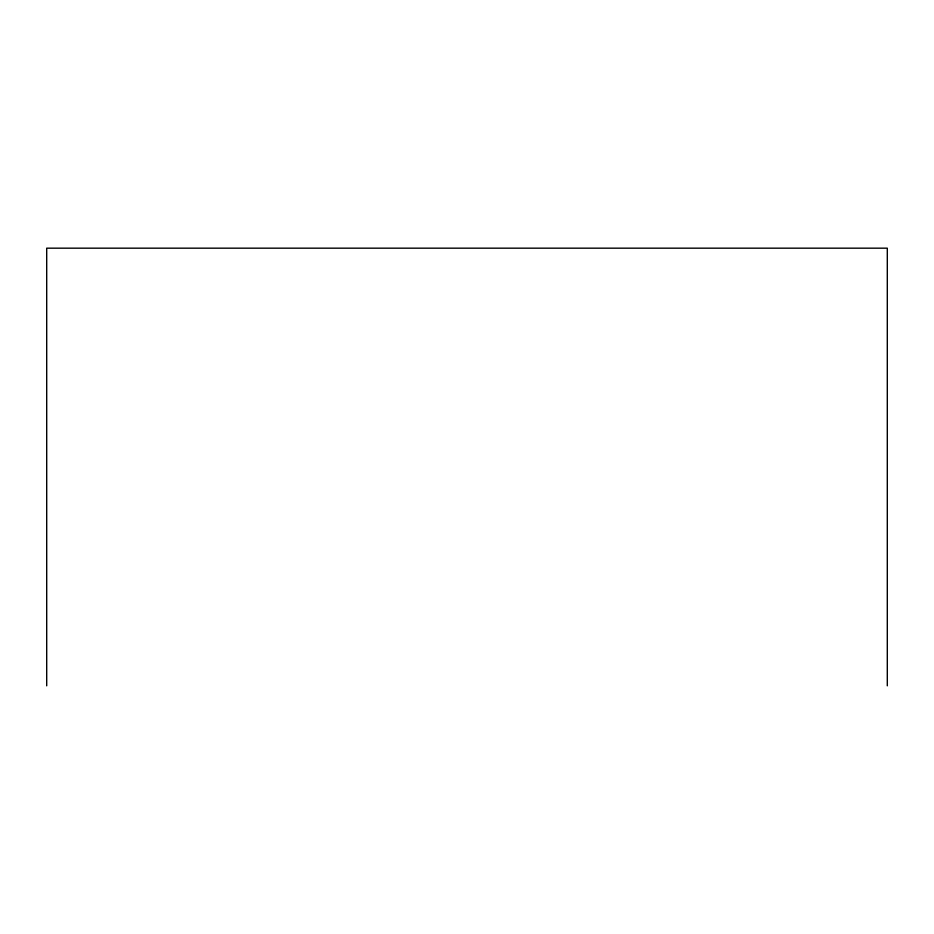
<?xml version="1.0" encoding="UTF-8"?>
<svg xmlns="http://www.w3.org/2000/svg" width="934" height="934" viewBox="0 0 934 934"><rect width="100%" height="100%" fill="white"/><g stroke="black" fill="none" stroke-linecap="round" stroke-linejoin="round"><path stroke-width="1.4" d="M887.3 685.825L887.3 248.175L46.7 248.175L46.7 685.825"/></g></svg>
